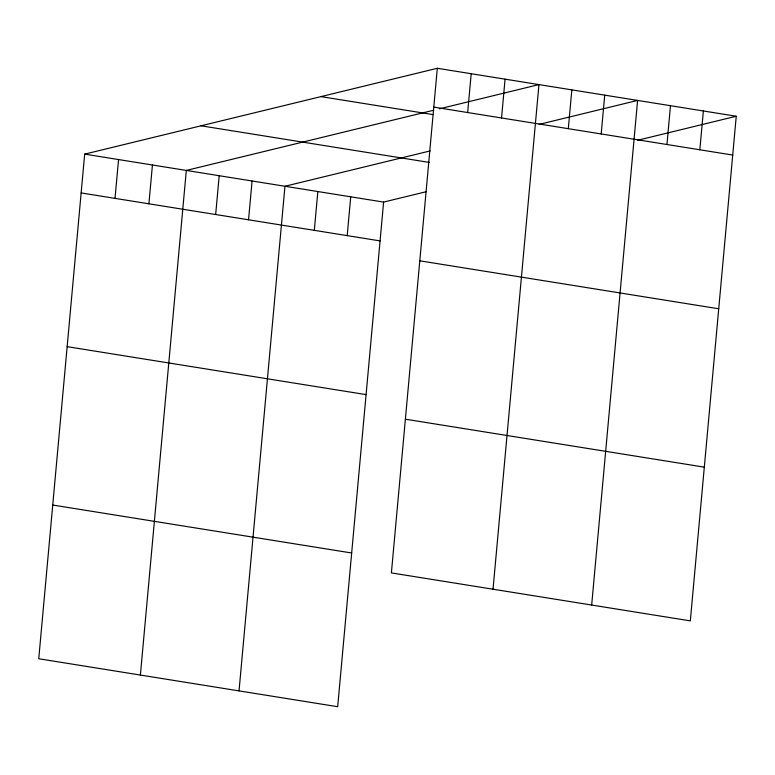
<?xml version="1.0" encoding="UTF-8"?>
<svg xmlns="http://www.w3.org/2000/svg" width="775" height="775" viewBox="0 0 775 775"><rect width="100%" height="100%" fill="white"/><g stroke="black" fill="none" stroke-linecap="round" stroke-linejoin="round"><path stroke-width="1.16" d="M437.313 68.287L391.394 572.909L690.322 620.872L736.25 116.25L437.313 68.287L84.678 154.128L38.75 658.75L337.687 706.713L383.606 202.091L426.134 191.735M115.02 198.381L118.556 159.563M148.897 203.815L152.433 164.998M140.391 675.054L186.31 170.432L433.767 110.195M215.663 214.52L219.199 175.712M248.542 219.8L252.078 180.982M239.039 690.883L284.958 186.262L430.154 150.922M314.311 230.349L317.847 191.541M347.19 235.629L350.726 196.811M467.664 112.54L471.19 73.722M501.541 117.974L505.077 79.157M493.026 589.223L538.954 84.591L439.367 108.839M568.308 128.679L571.834 89.871M601.187 133.959L604.723 95.141M591.674 605.042L637.602 100.421L539.129 124.388M666.955 144.508L670.482 105.7M699.835 149.788L703.371 110.97M637.786 140.217L736.25 116.25M433.787 107.105L732.714 155.058M320.947 96.613L433.147 114.613M201.045 125.802L429.515 162.459M84.678 154.128L383.606 202.091M81.142 192.936L380.079 240.899M419.798 260.817L718.725 308.779M67.154 346.657L366.091 394.62M405.383 419.198L704.31 467.151M52.739 505.038L351.676 552.992"/></g></svg>
